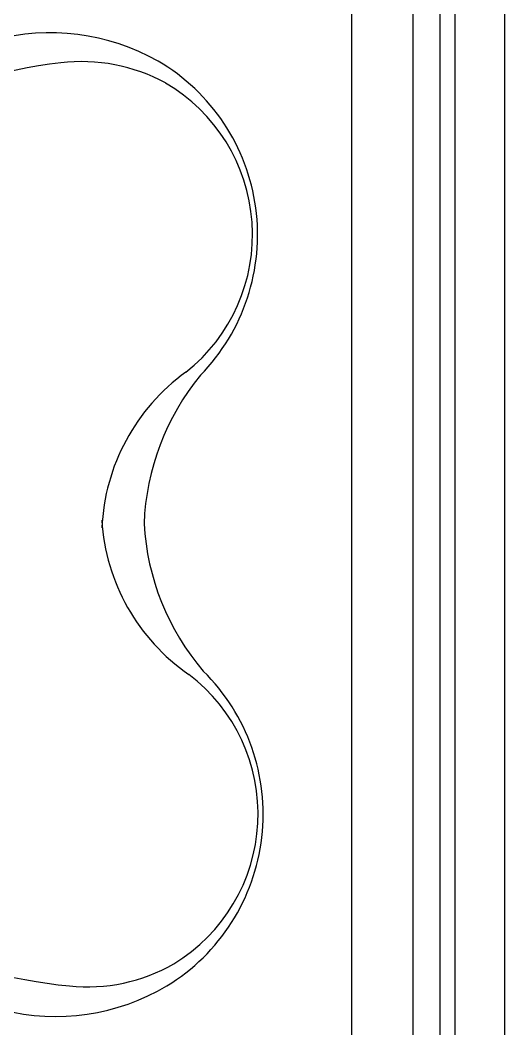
# Model space of a CAD drawing. Extents: x 648 to 724, y 789 to 934.
# Drawn here: x 717.84 to 724.05, y 841.22 to 854.15 of the extents above; entities that cross this region are included whole.
import ezdxf

# ---------------------------------------------------------------- set-up
doc = ezdxf.new("R2010")
doc.units = 0
doc.header["$MEASUREMENT"] = 0
doc.layers.add('1', color=4, linetype='Continuous')
doc.layers.add('1_CYAN', color=4, linetype='Continuous')

# ---------------------------------------------------------------- blocks, each defined once
blk = doc.blocks.new('2010GLOW')
at = {"layer": '1_CYAN', "color": 3}
for p, q in [((75.429, 76.285), (75.429, 7.785)), ((74.108, 12.724), (74.108, 60.785)), ((74.889, 60.785), (74.889, 12.724)), ((75.242, 12.724), (75.242, 60.785))]:
    blk.add_line(p, q, dxfattribs=at)
at = {"layer": '1_CYAN', "color": 4}
blk.add_line((76.07, 7.785), (76.07, 76.285), dxfattribs=at)
at = {"layer": '1_CYAN', "color": 3}
for centre, radius, start, end in [((70.246, 45.587), 2.797, 60.43, 105.1858), ((71.109, 41.603), 6.436, 96.5247, 117.0613), ((70.65, 45.786), 2.228, 61.2712, 97.0257), ((70.319, 45.794), 2.582, 315.7648, 59.574), ((70.586, 45.796), 2.25, 308.384, 59.7157), ((73.504, 41.923), 2.601, 125.7895, 177.5309), ((74.62, 41.972), 3.176, 140.4964, 177.8874), ((73.5, 42.295), 2.601, 183.5591, 235.3005), ((74.617, 42.267), 3.176, 183.2025, 220.5936), ((70.39, 38.364), 2.582, 301.516, 45.3252), ((70.657, 38.367), 2.25, 301.3743, 52.706), ((71.1, 42.57), 6.436, 244.0287, 264.5652), ((70.72, 38.379), 2.228, 264.0643, 299.8188), ((70.313, 38.569), 2.797, 255.9042, 300.66)]:
    blk.add_arc(centre, radius, start, end, dxfattribs=at)

msp = doc.modelspace()

# ---------------------------------------------------------------- block references
at = {"layer": '1'}
msp.add_blockref('2010GLOW', (647.978, 805.605), dxfattribs=at)

doc.saveas('drawing.dxf')
